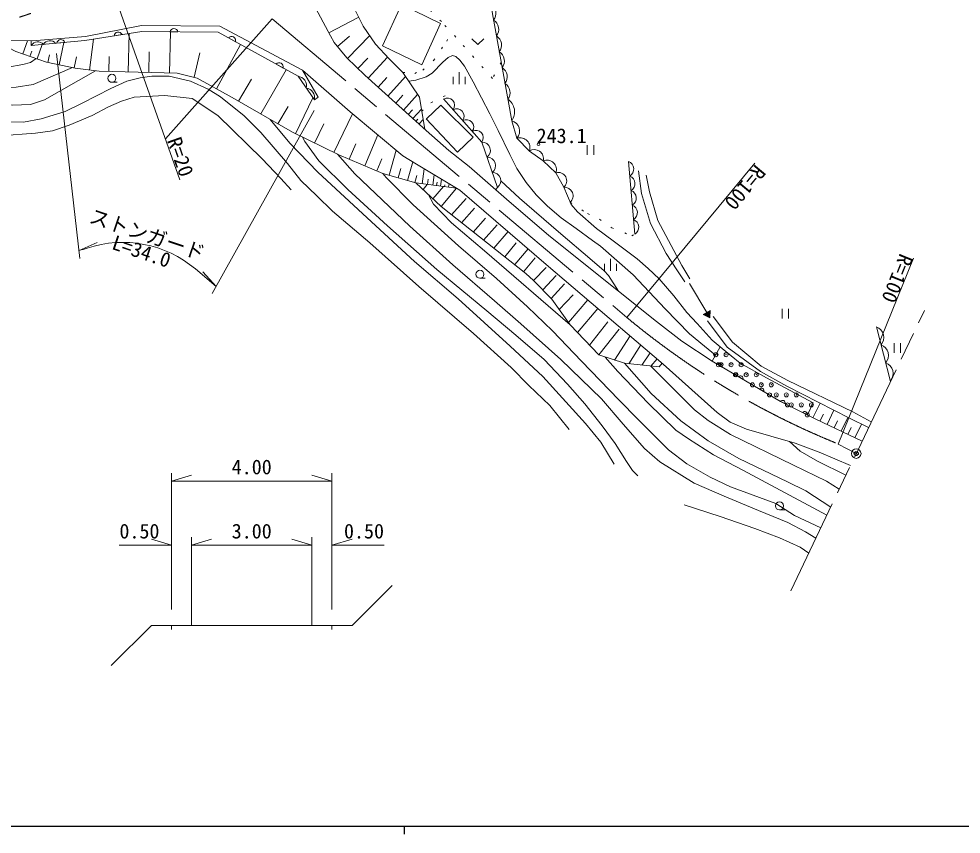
# Model space of a CAD drawing. Units: millimetres, scale not verified, with parts at other scales. Extents: x 40000 to 680000, y 20000 to 380000.
# Drawn here: x 219977 to 337419, y 204000 to 305612 of the extents above; entities that cross this region are included whole.
import ezdxf
from ezdxf.enums import TextEntityAlignment as Align

# ---------------------------------------------------------------- set-up
doc = ezdxf.new("R2010")
doc.units = ezdxf.units.MM
doc.header["$LTSCALE"] = 1000
doc.header["$PDMODE"] = 32
doc.header["$PDSIZE"] = 500
for name, pattern in [('CHAIN', [18.5, 12, -1.5, 3.5, -1.5]), ('DASHED', [7.5, 6, -1.5]), ('DOTTED', [1.75, 0.25, -1.5])]:
    doc.linetypes.add(name, pattern=pattern)
for name, color, linetype, lineweight in [('M-BGD', 7, 'Continuous', 13), ('M-BMK', 2, 'CHAIN', 13), ('M-BMK-SRVR', 3, 'Continuous', 13), ('M-STR-HTXT', 7, 'Continuous', 13), ('M-TTL-BAND', 7, 'Continuous', 25)]:
    doc.layers.add(name, color=color, linetype=linetype, lineweight=lineweight)
doc.layers.add('M-OTRS', color=6, linetype='Continuous')
doc.styles.add('ＭＳ ゴシック', font='')
doc.styles.get('ＭＳ ゴシック').set_extended_font_data('MS Gothic')

msp = doc.modelspace()

# ---------------------------------------------------------------- hatches: boundary and pattern name
at = {"layer": 'M-BGD'}
msp.add_hatch(color=256, dxfattribs=at).paths.add_polyline_path([(305274, 268773), (306111, 268338), (306135, 269281)])

# ---------------------------------------------------------------- linework, layer by layer
for p, q in [((258616, 303857), (262248, 305761)), ((228797, 299233), (229286, 303071)), ((231860, 303487), (232838, 303645)), ((233587, 298987), (233714, 303787)), ((238744, 298851), (238880, 304007)), ((238806, 304008), (239797, 303998)), ((246104, 303238), (246971, 302759)), ((259672, 302180), (261199, 303455)), ((260958, 300663), (263725, 303523)), ((220471, 301232), (221042, 302891)), ((222259, 300616), (222875, 302405)), ((224724, 302575), (225711, 302666)), ((224986, 299885), (225568, 302653)), ((244600, 296909), (247622, 302399)), ((221365, 300924), (221598, 301602)), ((223602, 300176), (223805, 301142)), ((226879, 299487), (227168, 300860)), ((231187, 299051), (231237, 300907)), ((236165, 298919), (236233, 301497)), ((241818, 298324), (242543, 301373)), ((262237, 299426), (263473, 300705)), ((263528, 298204), (265916, 300841)), ((252036, 299962), (252903, 299483)), ((250119, 293765), (253308, 299259)), ((264751, 297097), (265857, 298319)), ((265973, 295990), (268187, 298435)), ((274109, 297484), (274109, 298384)), ((274859, 297484), (274859, 298984)), ((275609, 297484), (275609, 298384)), ((231580, 297701), (232247, 297701)), ((247372, 295359), (248966, 298106)), ((266944, 295111), (267823, 296082)), ((267915, 294231), (269674, 296173)), ((254446, 291289), (256623, 295775)), ((252275, 292513), (253527, 294670)), ((259239, 288963), (261566, 293756)), ((268500, 293702), (269029, 294287)), ((269085, 293172), (270144, 294342)), ((256842, 290126), (258006, 292523)), ((269455, 292837), (269720, 293129)), ((269826, 292501), (270356, 293086)), ((263079, 287299), (264711, 291154)), ((261152, 288115), (261968, 290042)), ((266112, 286122), (267007, 289255)), ((290819, 289854), (290819, 288654)), ((291619, 289854), (291619, 288654)), ((264580, 286665), (265214, 288165)), ((268431, 285460), (269093, 287778)), ((295968, 287834), (296743, 278784)), ((267272, 285791), (267602, 286950)), ((270258, 285059), (270503, 286919)), ((269333, 285202), (269590, 286104)), ((270906, 284974), (270991, 285622)), ((271554, 284889), (271724, 286184)), ((272545, 284758), (272659, 285622)), ((270351, 284334), (270854, 284981)), ((271569, 283185), (272911, 284710)), ((272050, 284824), (272106, 285255)), ((273041, 284693), (273070, 284909)), ((273537, 284628), (273594, 285060)), ((273908, 281178), (275710, 283213)), ((272603, 282209), (283146, 273885)), ((275161, 280189), (276780, 282012)), ((276615, 279041), (278139, 280766)), ((277878, 278044), (279593, 279949)), ((279169, 277025), (280949, 279099)), ((280546, 275938), (281957, 277717)), ((281777, 274978), (283462, 276943)), ((282883, 274095), (284339, 275823)), ((292975, 274197), (292975, 275097)), ((293725, 274197), (293725, 275697)), ((294475, 274197), (294475, 275097)), ((284137, 272985), (285680, 274630)), ((277439, 273282), (278105, 273282)), ((285275, 271819), (286936, 273628)), ((286304, 270765), (287996, 272596)), ((305704, 269027), (303570, 272644)), ((287322, 269378), (289056, 271206)), ((288473, 267774), (290884, 270601)), ((289585, 266525), (292145, 269526)), ((306135, 269281), (305274, 268773)), ((306111, 268338), (306135, 269281)), ((315121, 269465), (315121, 268265)), ((315921, 269465), (315921, 268265)), ((291096, 264930), (293389, 267839)), ((306111, 268338), (305274, 268773)), ((292242, 263721), (294796, 266928)), ((326848, 267208), (328629, 260431)), ((294225, 263080), (296162, 266099)), ((295986, 262628), (297479, 264976)), ((306382, 262961), (307368, 264737)), ((329069, 265173), (329069, 263973)), ((329869, 265173), (329869, 263973)), ((297608, 262459), (298644, 263982)), ((298761, 262338), (299523, 263232)), ((307054, 262565), (307593, 262248)), ((309678, 261020), (310217, 260702)), ((312286, 259484), (312825, 259166)), ((314907, 257939), (315465, 257657)), ((318934, 255899), (319847, 257701)), ((317671, 256539), (318229, 256256)), ((319822, 255465), (320247, 256357)), ((320714, 255039), (321564, 256823)), ((321582, 254626), (321996, 255494)), ((322450, 254212), (323278, 255948)), ((324167, 253393), (324985, 255110)), ((323309, 253803), (323718, 254661)), ((314779, 244413), (315446, 244413)), ((266500, 235000), (261500, 230000)), ((236500, 230000), (231500, 225000)), ((236500, 230000), (261500, 230000)), ((239000, 230000), (239000, 229500)), ((259000, 230000), (259000, 229500))]:
    msp.add_line(p, q, dxfattribs=at)
at = {"layer": 'M-BGD', "linetype": 'DOTTED'}
for points in [[(280094, 300168), (279012, 298182), (274437, 303339), (272633, 305278), (269892, 308019), (271625, 309816), (274173, 311196), (276258, 312251), (277204, 312427), (277541, 312354)], [(267853, 298942), (269325, 298820), (270321, 299211), (271663, 300416), (273299, 302818), (273755, 304072)], [(270183, 294112), (271333, 295159), (272877, 295946), (273442, 296085)], [(288693, 282752), (290863, 281343), (292327, 280641), (293877, 279585), (296393, 278559), (296743, 278784)]]:
    msp.add_lwpolyline(points, dxfattribs=at)
at = {"layer": 'M-BGD'}
for points in [[(277541, 312354), (278789, 307418), (281400, 292917), (282063, 290744), (283609, 289133), (285339, 287917), (286917, 286426), (287887, 284624), (288805, 282493), (289622, 281542), (291974, 279470), (294035, 277966), (297024, 275696), (298406, 274495), (299763, 273206), (301622, 271105), (303230, 269031), (304519, 267643), (306407, 265548), (307632, 264515), (309869, 262702), (313149, 260886), (318965, 257743), (318249, 256246)], [(256055, 308741), (258799, 303507), (259273, 302658), (260858, 300759), (263095, 298596), (270729, 291684), (273551, 289212), (276107, 287226), (280773, 283158), (286036, 278623), (294708, 271678), (299458, 267893), (302623, 265423), (306382, 262961), (314909, 257938), (319298, 255714), (325070, 252963)], [(175717, 306938), (179224, 302963), (182030, 299512), (182891, 298658), (184608, 297726), (186287, 297149), (192158, 295825), (198893, 294248), (201444, 293978), (203569, 294157), (209187, 295202), (212053, 295365), (219185, 294843), (221419, 294955), (223184, 295521), (229540, 299138)], [(178059, 306426), (178939, 305538), (182021, 302155), (183548, 300656), (184784, 299904), (186563, 298999), (188796, 298394), (191213, 297912), (193428, 297387), (196750, 296402), (199537, 295881), (201398, 295792), (203594, 295860), (205798, 296167), (207745, 296454), (210894, 296907), (213506, 296987), (219641, 297100), (221745, 297426), (226659, 299533)], [(181350, 305348), (182757, 303789), (184438, 302196), (185685, 301379), (189717, 300102), (196751, 298208), (200210, 297478), (201657, 297338), (203869, 297433), (208544, 298284), (210562, 298755), (213487, 299171), (218616, 299607), (220486, 299905), (221437, 300188), (222137, 300658)], [(218259, 302899), (221633, 302889), (228289, 303406), (235249, 304797), (245015, 304691), (255336, 299228), (261258, 294011), (267849, 288558), (269548, 287493), (274954, 284242), (285707, 275017), (300301, 262568), (307018, 256558), (308640, 255350), (310656, 254493), (316750, 252709), (319726, 251610), (323624, 249931)], [(221503, 302889), (221532, 302281), (228203, 302896), (235319, 304046), (244825, 303943), (254769, 298452), (256808, 295507), (257296, 295844), (255336, 299228)], [(276426, 303131), (277176, 302431), (277926, 303131)], [(216864, 302947), (219601, 301532), (223435, 300211), (227004, 299461), (229972, 299083), (239711, 298825), (242191, 298236), (246579, 295819), (254069, 291472), (259861, 288661), (265345, 286341), (269474, 285162), (274528, 284498)], [(268573, 297848), (269470, 297977), (270734, 298378), (271489, 298832), (272821, 300233), (273468, 300801), (274019, 301059), (274443, 300936), (274959, 300471), (275518, 299714), (276615, 297753), (278668, 293757), (279733, 291689), (281169, 288685), (282042, 286952), (283192, 285222), (284435, 283669), (285870, 282271), (287567, 280817), (289423, 279487), (291465, 277998), (292486, 277272), (296539, 273698), (300525, 269461), (303557, 266347), (305418, 264801), (306788, 263692)], [(210377, 292973), (220578, 292754), (222767, 293147), (225743, 294065), (227855, 295096), (231446, 296922), (233427, 297864), (235095, 298281), (236539, 298478), (238698, 298461), (241363, 297862), (243568, 296828), (245124, 295885), (248050, 293516), (250150, 291465), (253453, 287596), (255138, 285484), (257115, 283547), (259076, 281662), (263718, 277679), (269834, 272257), (276654, 266379), (281338, 262164), (283556, 259920), (286139, 257431), (288550, 254453)], [(217578, 291046), (222047, 291358), (224154, 291664), (226258, 292342), (229136, 293575), (231170, 294648), (232789, 295333), (234360, 295856), (235845, 295948), (238161, 296069), (241558, 295681), (244785, 293570), (250298, 288179), (252647, 285716), (253929, 284318)], [(272918, 295624), (277684, 290249), (279631, 284582), (279419, 284339)], [(251294, 293083), (253760, 290109), (257252, 286514), (263388, 280823), (269285, 275368), (274710, 270707), (281207, 264827), (285273, 261033), (290618, 255194), (292493, 252864), (294187, 250104)], [(255346, 290852), (255609, 290322), (257368, 287906), (260999, 284325), (265905, 279831), (272067, 274375), (278285, 269237), (281926, 266205), (285452, 263152), (288348, 260077), (290507, 257651), (292664, 254892), (294287, 252677), (295703, 250425), (296456, 249313), (297126, 248661)], [(259688, 288745), (261833, 286307), (268691, 279754), (274073, 274973), (279263, 270460), (282533, 267584), (287532, 263153), (292594, 258268), (295287, 255108), (297966, 252054), (299858, 250418), (304162, 247726), (307901, 246122), (312151, 244355), (315812, 242848), (318023, 241680), (319317, 240894)], [(297218, 286656), (297593, 283838), (298701, 280092), (300670, 276369), (301976, 274344), (302972, 272829)], [(265345, 286341), (265739, 285840), (269121, 282416), (274793, 277325), (279517, 273250), (283376, 269706), (286486, 266709), (290087, 262958), (294765, 258134), (297149, 255663), (300951, 251898), (303213, 250134), (306130, 248493), (308669, 247303), (314303, 245213), (316668, 243722), (319925, 242170)], [(280046, 285420), (282376, 283262), (287219, 279083), (291420, 275513), (292907, 274202), (293471, 273639), (294708, 271678)], [(298177, 286150), (298566, 284073), (299632, 280471), (302594, 274870), (303614, 273201)], [(269474, 285162), (272603, 282209), (274528, 284498)], [(271038, 283685), (271677, 282528), (273909, 280200), (278014, 276682), (288701, 267457)], [(283146, 273885), (284137, 272985), (286389, 270678), (288701, 267457), (292242, 263721), (295450, 262684), (299766, 262233), (300171, 262685)], [(305809, 267990), (308271, 264704), (312402, 261681), (315675, 259832), (323509, 255830), (325884, 254672)], [(306530, 268530), (308929, 265327), (312509, 262336), (315804, 260535), (323920, 256631), (326219, 255375)], [(293045, 263462), (294613, 261666), (298410, 257724), (301848, 254367), (303456, 253270), (306564, 251290), (310224, 249344), (320689, 243773)], [(295450, 262684), (298781, 258925), (302497, 255513), (305886, 253009), (309722, 250800), (315758, 247916), (318060, 246798), (321159, 244760)], [(298761, 262338), (304194, 256887), (305875, 255569), (308670, 253803), (316515, 249971), (320657, 247979), (322224, 246994)], [(316037, 252917), (317344, 251727), (319502, 250500), (323050, 248726)], [(302901, 245029), (307364, 243602), (311689, 242079), (314787, 240943), (317368, 239748), (318430, 239035)]]:
    msp.add_lwpolyline(points, dxfattribs=at)
at = {"layer": 'M-BGD', "linetype": 'DASHED'}
for points in [[(270567, 291830), (269891, 295843), (267853, 298942), (266124, 300609), (264445, 302472), (262910, 304712), (259808, 310851)], [(270765, 293153), (272578, 294863), (276611, 290850), (274630, 289013), (270744, 293133)]]:
    msp.add_lwpolyline(points, dxfattribs=at)
at = {"layer": 'M-BGD'}
msp.add_lwpolyline([(265305, 302256), (267657, 307413), (272526, 305042), (270188, 299865)], close=True, dxfattribs=at)
for centre, radius in [((231580, 298201), 500), ((284743, 289964), 150), ((277439, 273782), 500), ((314779, 244913), 500)]:
    msp.add_circle(centre, radius, dxfattribs=at)
for centre, radius, start, end in [((278095, 306276), 1336, 321.67283, 58.74284), ((278450, 304304), 1336, 321.67283, 58.74284), ((239300, 303905), 505, 10.55417, 168.21236), ((225227, 302523), 505, 16.44229, 174.10048), ((232365, 303470), 505, 20.34688, 178.00507), ((246490, 302912), 505, 342.26174, 139.91993), ((278805, 302333), 1336, 321.67283, 58.74284), ((222337, 301833), 922, 39.57724, 150.96553), ((223854, 301973), 922, 39.57724, 150.96553), ((279160, 300362), 1336, 321.67283, 58.74284), ((252422, 299637), 505, 342.26174, 139.91993), ((279515, 298391), 1336, 321.67283, 58.74284), ((254650, 297281), 1177, 345.17265, 84.22997), ((279870, 296419), 1336, 321.67283, 58.74284), ((255670, 295809), 1177, 345.17265, 84.22997), ((273373, 294826), 916, 323.58087, 119.62935), ((279887, 294025), 1875, 323.7952, 56.62047), ((274564, 293483), 916, 323.58087, 119.62935), ((275755, 292139), 916, 323.58087, 119.62935), ((281048, 291622), 1342, 319.11788, 74.78748), ((276946, 290796), 916, 323.58087, 119.62935), ((277695, 289200), 1052, 307.2547, 90.66286), ((282429, 289548), 1250, 340.62507, 107.05303), ((284227, 288175), 1141, 346.94791, 122.82346), ((278345, 287310), 1052, 307.2547, 90.66286), ((285786, 286809), 1194, 341.26536, 111.98063), ((295603, 286891), 1011, 300.94975, 68.84733), ((278994, 285420), 1052, 307.2547, 90.66286), ((287218, 285426), 1044, 309.81831, 106.79022), ((295758, 285081), 1011, 300.94975, 68.84733), ((287992, 283560), 1070, 310.97158, 95.63073), ((295913, 283271), 1011, 300.94975, 68.84733), ((296068, 281461), 1011, 300.94975, 68.84733), ((296223, 279651), 1011, 300.94975, 68.84733), ((326357, 265886), 1411, 319.79974, 69.66456), ((326945, 263652), 1411, 319.79974, 69.66456), ((307296, 262359), 318, 339.39126, 139.60899), ((327532, 261419), 1411, 319.79974, 69.66456), ((309920, 260814), 318, 339.39126, 139.60899), ((312527, 259278), 318, 339.39126, 139.60899), ((315161, 257749), 318, 343.01758, 143.23531), ((317926, 256349), 318, 343.01758, 143.23531)]:
    msp.add_arc(centre, radius, start, end, dxfattribs=at)
for p in [(306820, 263750), (306875, 263750), (308125, 263750), (307165, 262500), (307500, 262500), (308750, 262500), (310000, 262500), (309287, 261250), (309375, 261250), (310625, 261250), (311875, 261250), (311409, 260000), (312500, 260000), (313750, 260000), (313531, 258750), (314375, 258750), (315625, 258750), (316875, 258750), (315774, 257500), (316250, 257500), (317500, 257500), (318750, 257500), (318241, 256250)]:
    msp.add_point(p, dxfattribs=at)
at = {"layer": 'M-BMK'}
for p, q in [((251538, 305612), (295737, 268405)), ((316189, 234332), (332838, 269261)), ((322109, 252623), (324340, 251434))]:
    msp.add_line(p, q, dxfattribs=at)
for centre, radius, start, end in [((205111, 353540), 50000, 250.71963, 289.1001), ((359664, 345303), 100000, 230.26205, 247.94136)]:
    msp.add_arc(centre, radius, start, end, dxfattribs=at)
at = {"layer": 'M-BMK-SRVR'}
msp.add_circle((324340, 251434), 600, dxfattribs=at)
at = {"layer": 'M-OTRS'}
msp.add_point((324340, 251434), dxfattribs=at)
msp.add_point((324340, 251434), dxfattribs=at)
at = {"layer": 'M-STR-HTXT'}
for p, q in [((231579, 309515), (240059, 285562)), ((251538, 305612), (238254, 290662)), ((224691, 301295), (227598, 275724)), ((256787, 294186), (244071, 271376)), ((295737, 268405), (311719, 287630)), ((227484, 276732), (229719, 277747)), ((322109, 252623), (331498, 275793)), ((241979, 274445), (244567, 272266)), ((244567, 272266), (242927, 274093)), ((239000, 232000), (239000, 249000)), ((259000, 232000), (259000, 249000)), ((239000, 248000), (241500, 248750)), ((239000, 248000), (259000, 248000)), ((259000, 248000), (256500, 248750)), ((241500, 230000), (241500, 241000)), ((241500, 232000), (241500, 241000)), ((256500, 230000), (256500, 241000)), ((256500, 232000), (256500, 241000)), ((239000, 240000), (232500, 240000)), ((239000, 240000), (236500, 240750)), ((241500, 240000), (244000, 240750)), ((241500, 240000), (256500, 240000)), ((256500, 240000), (254000, 240750)), ((259000, 240000), (261500, 240750)), ((259000, 240000), (265500, 240000))]:
    msp.add_line(p, q, dxfattribs=at)
for centre, radius, start, end in [((232924, 263691), 14058, 49.90098, 108.38852), ((205111, 353540), 80000, 286.23949, 286.99072)]:
    msp.add_arc(centre, radius, start, end, dxfattribs=at)
at = {"layer": 'M-TTL-BAND'}
for p, q in [((40000, 205000), (579000, 205000)), ((268000, 205000), (268000, 204000))]:
    msp.add_line(p, q, dxfattribs=at)

# ---------------------------------------------------------------- texts
at = {"layer": 'M-BGD', "style": 'ＭＳ ゴシック'}
msp.add_text('243.1', height=1833, dxfattribs=at).set_placement((284505, 291039), align=Align.MIDDLE_LEFT)
at = {"layer": 'M-STR-HTXT', "style": 'ＭＳ ゴシック'}
for s, rotation, p in [('R=20', 289.494, (237905, 290278)), ('R=100', 230.262, (311367, 287922))]:
    msp.add_text(s, height=1833, rotation=rotation, dxfattribs=at).set_placement(p, align=Align.BOTTOM_LEFT)
msp.add_text('ストンガード', height=1833, rotation=341.341, dxfattribs=at).set_placement((235521, 277351), align=Align.BOTTOM_CENTER)
msp.add_text('L=34.0', height=1833, rotation=341.341, dxfattribs=at).set_placement((235571, 277498), align=Align.TOP_CENTER)
msp.add_text('R=100', height=1833, rotation=247.941, dxfattribs=at).set_placement((331498, 275793), align=Align.TOP_LEFT)
for s, p in [('4.00', (249000, 248300)), ('3.00', (249000, 240300))]:
    msp.add_text(s, height=1833, dxfattribs=at).set_placement(p, align=Align.BOTTOM_CENTER)
msp.add_text('0.50', height=1833, dxfattribs=at).set_placement((237500, 240300), align=Align.BOTTOM_RIGHT)
msp.add_text('0.50', height=1833, dxfattribs=at).set_placement((260500, 240300), align=Align.BOTTOM_LEFT)

doc.saveas('drawing.dxf')
